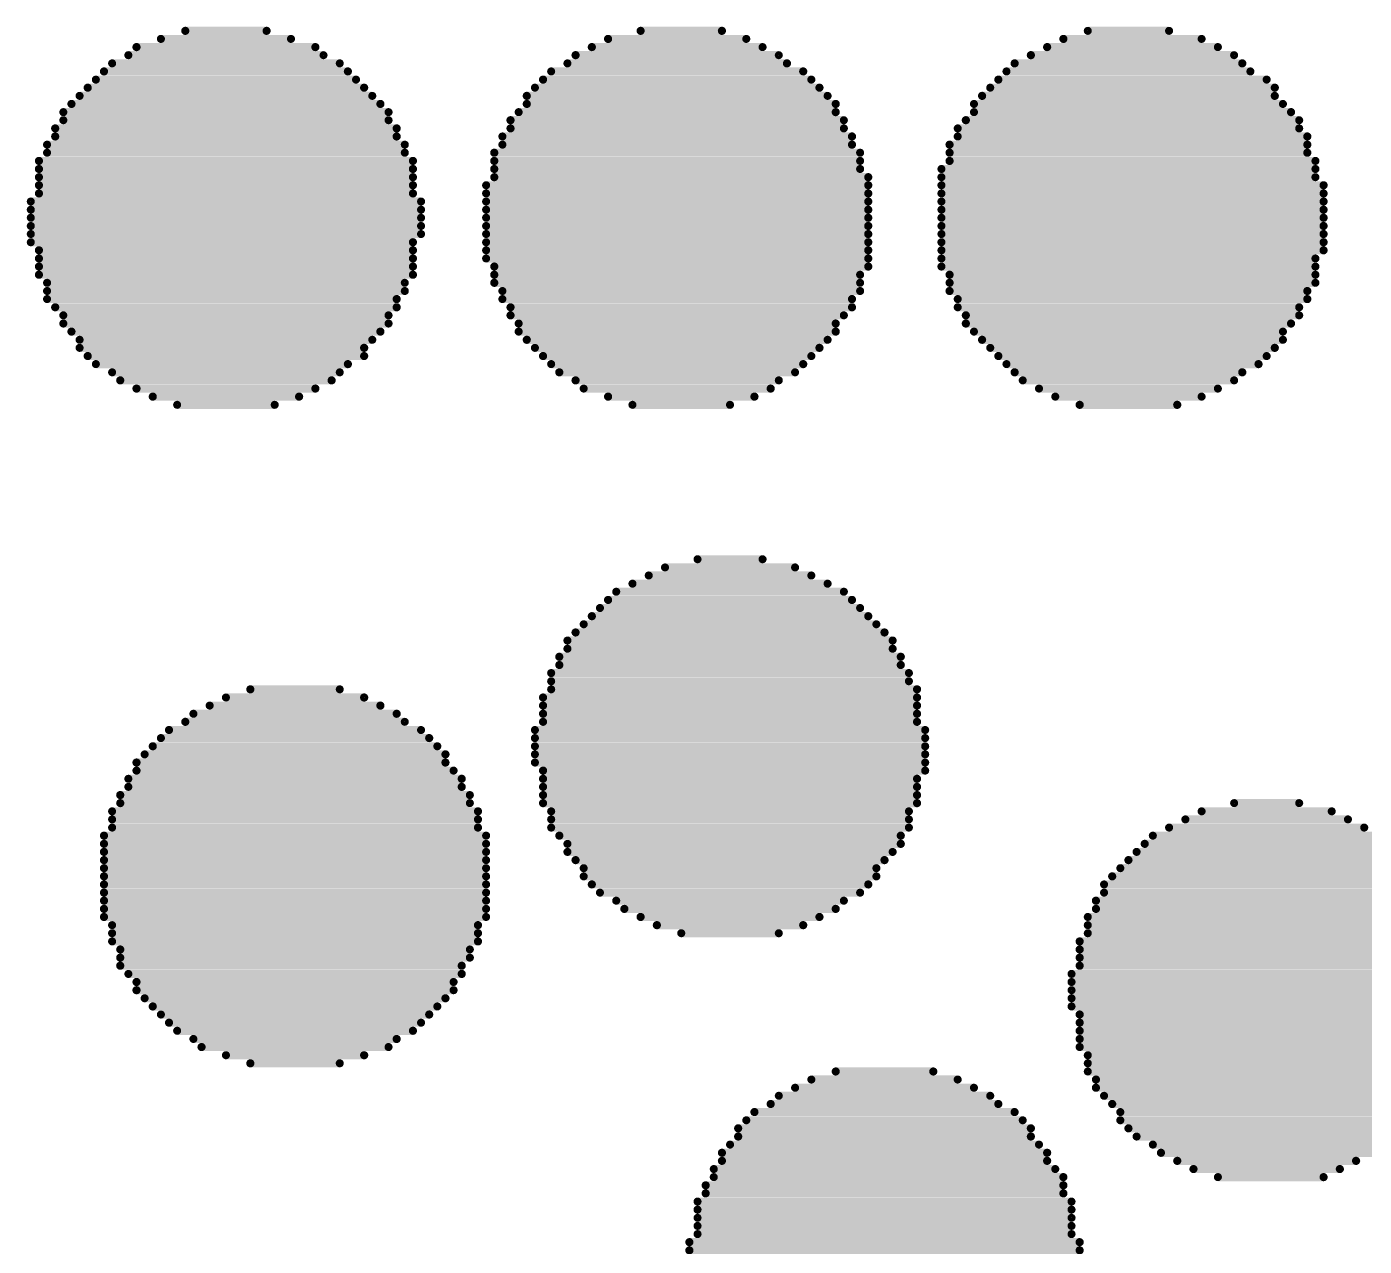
# Model space of a CAD drawing. Header units: millimetres. Extents: x 45 to 209, y 90 to 189.
# Drawn here: x 134.442 to 135.486, y 96.397 to 97.35 of the extents above; entities that cross this region are included whole.
import ezdxf

# ---------------------------------------------------------------- set-up
doc = ezdxf.new("R2010")
doc.units = ezdxf.units.MM
doc.layers.add('TopOverlay', color=2, linetype='Continuous')

# ---------------------------------------------------------------- blocks, each defined once
blk = doc.blocks.new('5394DE47_A0E8_4329_8464_7791B7C19310_63')
at = {"layer": 'TopOverlay', "const_width": 0.00635}
for points in [[(0.827, 3.1848), (0.9286, 3.1848)], [(0.8461, 3.1911), (0.9096, 3.1911)], [(1.1763, 3.1848), (1.2842, 3.1848)], [(1.2017, 3.1911), (1.2652, 3.1911)], [(1.5319, 3.1848), (1.6398, 3.1848)], [(1.5509, 3.1911), (1.6144, 3.1911)], [(0.808, 3.1784), (0.9477, 3.1784)], [(1.1636, 3.1784), (1.2969, 3.1784)], [(1.5192, 3.1784), (1.6525, 3.1784)], [(0.7889, 3.1657), (0.9667, 3.1657)], [(0.8016, 3.1721), (0.954, 3.1721)], [(1.1445, 3.1657), (1.316, 3.1657)], [(1.1509, 3.1721), (1.3096, 3.1721)], [(1.4938, 3.1657), (1.6716, 3.1657)], [(1.5065, 3.1721), (1.6652, 3.1721)], [(0.7762, 3.153), (0.9794, 3.153)], [(0.7826, 3.1594), (0.9731, 3.1594)], [(1.1255, 3.153), (1.335, 3.153)], [(1.1318, 3.1594), (1.3287, 3.1594)], [(1.4811, 3.153), (1.6906, 3.153)], [(1.4874, 3.1594), (1.6779, 3.1594)], [(0.7699, 3.1467), (0.9858, 3.1467)], [(1.1191, 3.1467), (1.3414, 3.1467)], [(1.4747, 3.1467), (1.697, 3.1467)], [(0.7572, 3.134), (0.9985, 3.134)], [(0.7635, 3.1403), (0.9921, 3.1403)], [(1.1128, 3.1403), (1.3477, 3.1403)], [(1.1128, 3.134), (1.3541, 3.134)], [(1.462, 3.134), (1.7033, 3.134)], [(1.4684, 3.1403), (1.697, 3.1403)], [(0.7508, 3.1276), (1.0048, 3.1276)], [(0.7508, 3.1213), (1.0048, 3.1213)], [(1.1001, 3.1213), (1.3604, 3.1213)], [(1.1064, 3.1276), (1.3541, 3.1276)], [(1.4557, 3.1213), (1.716, 3.1213)], [(1.462, 3.1276), (1.7097, 3.1276)], [(0.7445, 3.1149), (1.0112, 3.1149)], [(1.1001, 3.1149), (1.3604, 3.1149)], [(1.4493, 3.1149), (1.716, 3.1149)], [(0.7381, 3.1022), (1.0175, 3.1022)], [(0.7445, 3.1086), (1.0112, 3.1086)], [(1.0937, 3.1086), (1.3668, 3.1086)], [(1.0937, 3.1022), (1.3668, 3.1022)], [(1.443, 3.1022), (1.7224, 3.1022)], [(1.4493, 3.1086), (1.7224, 3.1086)], [(0.7318, 3.0895), (1.0239, 3.0895)], [(0.7381, 3.0959), (1.0175, 3.0959)], [(1.0874, 3.0959), (1.3731, 3.0959)], [(1.0874, 3.0895), (1.3731, 3.0895)], [(1.443, 3.0959), (1.7224, 3.0959)], [(1.443, 3.0895), (1.7287, 3.0895)], [(0.7318, 3.0832), (1.0239, 3.0832)], [(1.0874, 3.0832), (1.3731, 3.0832)], [(1.4366, 3.0832), (1.7287, 3.0832)], [(0.7318, 3.0768), (1.0239, 3.0768)], [(0.7318, 3.0705), (1.0239, 3.0705)], [(1.081, 3.0705), (1.3795, 3.0705)], [(1.0874, 3.0768), (1.3795, 3.0768)], [(1.4366, 3.0768), (1.7287, 3.0768)], [(1.4366, 3.0705), (1.7351, 3.0705)], [(0.7254, 3.0578), (1.0302, 3.0578)], [(0.7318, 3.0641), (1.0239, 3.0641)], [(1.081, 3.0641), (1.3795, 3.0641)], [(1.081, 3.0578), (1.3795, 3.0578)], [(1.4366, 3.0641), (1.7351, 3.0641)], [(1.4366, 3.0578), (1.7351, 3.0578)], [(0.7254, 3.0514), (1.0302, 3.0514)], [(1.081, 3.0514), (1.3795, 3.0514)], [(1.4366, 3.0514), (1.7351, 3.0514)], [(0.7254, 3.0451), (1.0302, 3.0451)], [(0.7254, 3.0387), (1.0302, 3.0387)], [(1.081, 3.0451), (1.3795, 3.0451)], [(1.081, 3.0387), (1.3795, 3.0387)], [(1.4366, 3.0451), (1.7351, 3.0451)], [(1.4366, 3.0387), (1.7351, 3.0387)], [(0.7254, 3.0324), (1.0302, 3.0324)], [(1.081, 3.0324), (1.3795, 3.0324)], [(1.4366, 3.0324), (1.7351, 3.0324)], [(0.7254, 3.026), (1.0239, 3.026)], [(0.7318, 3.0197), (1.0239, 3.0197)], [(1.081, 3.026), (1.3795, 3.026)], [(1.081, 3.0197), (1.3795, 3.0197)], [(1.4366, 3.026), (1.7351, 3.026)], [(1.4366, 3.0197), (1.7351, 3.0197)], [(0.7318, 3.0133), (1.0239, 3.0133)], [(0.7318, 3.007), (1.0239, 3.007)], [(1.081, 3.0133), (1.3795, 3.0133)], [(1.0874, 3.007), (1.3795, 3.007)], [(1.4366, 3.0133), (1.7287, 3.0133)], [(1.4366, 3.007), (1.7287, 3.007)], [(0.7318, 3.0006), (1.0239, 3.0006)], [(1.0874, 3.0006), (1.3731, 3.0006)], [(1.443, 3.0006), (1.7287, 3.0006)], [(0.7381, 2.9943), (1.0175, 2.9943)], [(0.7381, 2.9879), (1.0175, 2.9879)], [(1.0874, 2.9943), (1.3731, 2.9943)], [(1.0937, 2.9879), (1.3731, 2.9879)], [(1.443, 2.9943), (1.7287, 2.9943)], [(1.443, 2.9879), (1.7224, 2.9879)], [(0.7381, 2.9816), (1.0112, 2.9816)], [(0.7445, 2.9752), (1.0112, 2.9752)], [(1.0937, 2.9816), (1.3668, 2.9816)], [(1.1001, 2.9752), (1.3668, 2.9752)], [(1.4493, 2.9816), (1.7224, 2.9816)], [(1.4493, 2.9752), (1.716, 2.9752)], [(0.7508, 2.9689), (1.0048, 2.9689)], [(1.1001, 2.9689), (1.3604, 2.9689)], [(1.4557, 2.9689), (1.716, 2.9689)], [(0.7508, 2.9625), (1.0048, 2.9625)], [(0.7572, 2.9562), (0.9985, 2.9562)], [(1.1064, 2.9625), (1.3541, 2.9625)], [(1.1064, 2.9562), (1.3541, 2.9562)], [(1.4557, 2.9625), (1.7097, 2.9625)], [(1.462, 2.9562), (1.7033, 2.9562)], [(0.7635, 2.9498), (0.9921, 2.9498)], [(0.7635, 2.9435), (0.9858, 2.9435)], [(1.1128, 2.9498), (1.3477, 2.9498)], [(1.1191, 2.9435), (1.3414, 2.9435)], [(1.4684, 2.9498), (1.7033, 2.9498)], [(1.4747, 2.9435), (1.697, 2.9435)], [(0.7699, 2.9371), (0.9858, 2.9371)], [(1.1255, 2.9371), (1.335, 2.9371)], [(1.4811, 2.9371), (1.6906, 2.9371)], [(0.7762, 2.9308), (0.9731, 2.9308)], [(0.7889, 2.9244), (0.9667, 2.9244)], [(1.1318, 2.9308), (1.3287, 2.9308)], [(1.1382, 2.9244), (1.3223, 2.9244)], [(1.4874, 2.9308), (1.6843, 2.9308)], [(1.4938, 2.9244), (1.6716, 2.9244)], [(0.7953, 2.9181), (0.9604, 2.9181)], [(0.808, 2.9117), (0.9477, 2.9117)], [(1.1509, 2.9181), (1.3096, 2.9181)], [(1.1572, 2.9117), (1.3033, 2.9117)], [(1.5001, 2.9181), (1.6652, 2.9181)], [(1.5128, 2.9117), (1.6525, 2.9117)], [(0.8207, 2.9054), (0.935, 2.9054)], [(1.1763, 2.9054), (1.2906, 2.9054)], [(1.5255, 2.9054), (1.6398, 2.9054)], [(0.8397, 2.899), (0.9159, 2.899)], [(1.1953, 2.899), (1.2715, 2.899)], [(1.5446, 2.899), (1.6208, 2.899)], [(1.2461, 2.7784), (1.2969, 2.7784)], [(1.208, 2.7657), (1.335, 2.7657)], [(1.2207, 2.772), (1.3223, 2.772)], [(1.1953, 2.7593), (1.3477, 2.7593)], [(1.1763, 2.7466), (1.3668, 2.7466)], [(1.1826, 2.753), (1.3604, 2.753)], [(1.1636, 2.7339), (1.3795, 2.7339)], [(1.1699, 2.7403), (1.3731, 2.7403)], [(1.1572, 2.7276), (1.3858, 2.7276)], [(1.1445, 2.7149), (1.3985, 2.7149)], [(1.1509, 2.7212), (1.3922, 2.7212)], [(1.1445, 2.7085), (1.3985, 2.7085)], [(1.1382, 2.7022), (1.4049, 2.7022)], [(1.1382, 2.6958), (1.4049, 2.6958)], [(1.1318, 2.6895), (1.4112, 2.6895)], [(1.1318, 2.6831), (1.4112, 2.6831)], [(0.8969, 2.6768), (0.9667, 2.6768)], [(1.1318, 2.6768), (1.4176, 2.6768)], [(0.8651, 2.6641), (0.9985, 2.6641)], [(0.8778, 2.6704), (0.9858, 2.6704)], [(1.1255, 2.6704), (1.4176, 2.6704)], [(1.1255, 2.6641), (1.4176, 2.6641)], [(0.8461, 2.6514), (1.0175, 2.6514)], [(0.8524, 2.6577), (1.0112, 2.6577)], [(1.1255, 2.6577), (1.4176, 2.6577)], [(1.1255, 2.6514), (1.4176, 2.6514)], [(0.8334, 2.645), (1.0302, 2.645)], [(1.1191, 2.645), (1.4239, 2.645)], [(0.8207, 2.6323), (1.0429, 2.6323)], [(0.827, 2.6387), (1.0366, 2.6387)], [(1.1191, 2.6387), (1.4239, 2.6387)], [(1.1191, 2.6323), (1.4239, 2.6323)], [(0.808, 2.6196), (1.0493, 2.6196)], [(0.8143, 2.626), (1.0493, 2.626)], [(1.1191, 2.626), (1.4239, 2.626)], [(1.1191, 2.6196), (1.4239, 2.6196)], [(0.808, 2.6133), (1.0556, 2.6133)], [(1.1255, 2.6133), (1.4239, 2.6133)], [(0.8016, 2.6069), (1.062, 2.6069)], [(0.8016, 2.6006), (1.062, 2.6006)], [(1.1255, 2.6069), (1.4176, 2.6069)], [(1.1255, 2.6006), (1.4176, 2.6006)], [(0.7953, 2.5942), (1.0683, 2.5942)], [(0.7953, 2.5879), (1.0683, 2.5879)], [(1.1255, 2.5942), (1.4176, 2.5942)], [(1.1255, 2.5879), (1.4176, 2.5879)], [(1.6652, 2.5879), (1.716, 2.5879)], [(0.7889, 2.5815), (1.0747, 2.5815)], [(1.1318, 2.5815), (1.4112, 2.5815)], [(1.6398, 2.5815), (1.7414, 2.5815)], [(0.7889, 2.5752), (1.0747, 2.5752)], [(0.7889, 2.5688), (1.0747, 2.5688)], [(1.1318, 2.5752), (1.4112, 2.5752)], [(1.1318, 2.5688), (1.4112, 2.5688)], [(1.6144, 2.5688), (1.7668, 2.5688)], [(1.6271, 2.5752), (1.7541, 2.5752)], [(0.7826, 2.5625), (1.081, 2.5625)], [(0.7826, 2.5561), (1.081, 2.5561)], [(1.1382, 2.5625), (1.4049, 2.5625)], [(1.1445, 2.5561), (1.4049, 2.5561)], [(1.5954, 2.5561), (1.7859, 2.5561)], [(1.6017, 2.5625), (1.7795, 2.5625)], [(0.7826, 2.5498), (1.081, 2.5498)], [(1.1445, 2.5498), (1.3985, 2.5498)], [(1.589, 2.5498), (1.7922, 2.5498)], [(0.7826, 2.5434), (1.081, 2.5434)], [(0.7826, 2.5371), (1.081, 2.5371)], [(1.1509, 2.5434), (1.3922, 2.5434)], [(1.1572, 2.5371), (1.3858, 2.5371)], [(1.5763, 2.5371), (1.8049, 2.5371)], [(1.5827, 2.5434), (1.7986, 2.5434)], [(0.7826, 2.5307), (1.081, 2.5307)], [(1.1572, 2.5307), (1.3858, 2.5307)], [(1.57, 2.5307), (1.8113, 2.5307)], [(0.7826, 2.5244), (1.081, 2.5244)], [(0.7826, 2.518), (1.081, 2.518)], [(1.1636, 2.5244), (1.3795, 2.5244)], [(1.1699, 2.518), (1.3731, 2.518)], [(1.5636, 2.5244), (1.8176, 2.5244)], [(1.5636, 2.518), (1.8176, 2.518)], [(0.7826, 2.5117), (1.081, 2.5117)], [(0.7826, 2.5053), (1.081, 2.5053)], [(1.1826, 2.5117), (1.3604, 2.5117)], [(1.189, 2.5053), (1.3541, 2.5053)], [(1.5573, 2.5117), (1.824, 2.5117)], [(1.5573, 2.5053), (1.824, 2.5053)], [(0.7826, 2.499), (1.081, 2.499)], [(1.2017, 2.499), (1.3414, 2.499)], [(1.5509, 2.499), (1.8303, 2.499)], [(0.7889, 2.4926), (1.0747, 2.4926)], [(0.7889, 2.4863), (1.0747, 2.4863)], [(1.2144, 2.4926), (1.3287, 2.4926)], [(1.2334, 2.4863), (1.3096, 2.4863)], [(1.5509, 2.4926), (1.8303, 2.4926)], [(1.5509, 2.4863), (1.8367, 2.4863)], [(0.7889, 2.4799), (1.0747, 2.4799)], [(0.7953, 2.4736), (1.0683, 2.4736)], [(1.5446, 2.4799), (1.8367, 2.4799)], [(1.5446, 2.4736), (1.8367, 2.4736)], [(0.7953, 2.4672), (1.0683, 2.4672)], [(1.5446, 2.4672), (1.8367, 2.4672)], [(0.7953, 2.4609), (1.062, 2.4609)], [(0.8016, 2.4545), (1.062, 2.4545)], [(1.5382, 2.4545), (1.843, 2.4545)], [(1.5446, 2.4609), (1.8367, 2.4609)], [(0.808, 2.4482), (1.0556, 2.4482)], [(0.808, 2.4418), (1.0556, 2.4418)], [(1.5382, 2.4482), (1.843, 2.4482)], [(1.5382, 2.4418), (1.843, 2.4418)], [(0.8143, 2.4355), (1.0493, 2.4355)], [(1.5382, 2.4355), (1.843, 2.4355)], [(0.8207, 2.4291), (1.0429, 2.4291)], [(0.827, 2.4228), (1.0366, 2.4228)], [(1.5382, 2.4291), (1.843, 2.4291)], [(1.5446, 2.4228), (1.843, 2.4228)], [(0.8334, 2.4164), (1.0302, 2.4164)], [(0.8397, 2.4101), (1.0239, 2.4101)], [(1.5446, 2.4164), (1.8367, 2.4164)], [(1.5446, 2.4101), (1.8367, 2.4101)], [(0.8524, 2.4037), (1.0112, 2.4037)], [(1.5446, 2.4037), (1.8367, 2.4037)], [(0.8588, 2.3974), (1.0048, 2.3974)], [(0.8778, 2.391), (0.9858, 2.391)], [(1.5446, 2.3974), (1.8367, 2.3974)], [(1.5509, 2.391), (1.8303, 2.391)], [(0.8969, 2.3847), (0.9667, 2.3847)], [(1.5509, 2.3847), (1.8303, 2.3847)], [(1.335, 2.372), (1.4493, 2.372)], [(1.3541, 2.3783), (1.4303, 2.3783)], [(1.5509, 2.3783), (1.8303, 2.3783)], [(1.5573, 2.372), (1.824, 2.372)], [(1.3096, 2.3593), (1.4747, 2.3593)], [(1.3223, 2.3656), (1.462, 2.3656)], [(1.5573, 2.3656), (1.824, 2.3656)], [(1.5636, 2.3593), (1.8176, 2.3593)], [(1.3033, 2.3529), (1.4811, 2.3529)], [(1.57, 2.3529), (1.8113, 2.3529)], [(1.2842, 2.3402), (1.5001, 2.3402)], [(1.2906, 2.3466), (1.4938, 2.3466)], [(1.5763, 2.3466), (1.8113, 2.3466)], [(1.5763, 2.3402), (1.8049, 2.3402)], [(1.2779, 2.3339), (1.5065, 2.3339)], [(1.2779, 2.3275), (1.5065, 2.3275)], [(1.5827, 2.3339), (1.7986, 2.3339)], [(1.589, 2.3275), (1.7922, 2.3275)], [(1.2715, 2.3212), (1.5128, 2.3212)], [(1.6017, 2.3212), (1.7795, 2.3212)], [(1.2652, 2.3148), (1.5192, 2.3148)], [(1.2652, 2.3085), (1.5192, 2.3085)], [(1.6081, 2.3148), (1.7732, 2.3148)], [(1.6208, 2.3085), (1.7605, 2.3085)], [(1.2588, 2.3021), (1.5255, 2.3021)], [(1.2588, 2.2958), (1.5319, 2.2958)], [(1.6335, 2.3021), (1.7478, 2.3021)], [(1.6525, 2.2958), (1.7351, 2.2958)], [(1.2525, 2.2894), (1.5319, 2.2894)], [(1.2461, 2.2767), (1.5382, 2.2767)], [(1.2525, 2.2831), (1.5319, 2.2831)], [(1.2461, 2.2704), (1.5382, 2.2704)], [(1.2461, 2.264), (1.5382, 2.264)], [(1.2461, 2.2577), (1.5382, 2.2577)], [(1.2398, 2.245), (1.5446, 2.245)], [(1.2461, 2.2513), (1.5382, 2.2513)], [(1.2398, 2.2386), (1.5446, 2.2386)]]:
    blk.add_lwpolyline(points, dxfattribs=at)
at = {"layer": 'TopOverlay', "const_width": 0.00317}
for points in [[(0.8255, 3.1848, 1), (0.8286, 3.1848, 1)], [(0.8445, 3.1911, 1), (0.8477, 3.1911, 1)], [(0.908, 3.1911, 1), (0.9112, 3.1911, 1)], [(0.9271, 3.1848, 1), (0.9302, 3.1848, 1)], [(1.1747, 3.1848, 1), (1.1779, 3.1848, 1)], [(1.2001, 3.1911, 1), (1.2033, 3.1911, 1)], [(1.2636, 3.1911, 1), (1.2668, 3.1911, 1)], [(1.2827, 3.1848, 1), (1.2858, 3.1848, 1)], [(1.5303, 3.1848, 1), (1.5335, 3.1848, 1)], [(1.5494, 3.1911, 1), (1.5525, 3.1911, 1)], [(1.6129, 3.1911, 1), (1.616, 3.1911, 1)], [(1.6383, 3.1848, 1), (1.6414, 3.1848, 1)], [(0.8064, 3.1784, 1), (0.8096, 3.1784, 1)], [(0.9461, 3.1784, 1), (0.9493, 3.1784, 1)], [(1.162, 3.1784, 1), (1.1652, 3.1784, 1)], [(1.2954, 3.1784, 1), (1.2985, 3.1784, 1)], [(1.5176, 3.1784, 1), (1.5208, 3.1784, 1)], [(1.651, 3.1784, 1), (1.6541, 3.1784, 1)], [(0.7874, 3.1657, 1), (0.7905, 3.1657, 1)], [(0.8001, 3.1721, 1), (0.8032, 3.1721, 1)], [(0.9525, 3.1721, 1), (0.9556, 3.1721, 1)], [(0.9652, 3.1657, 1), (0.9683, 3.1657, 1)], [(1.143, 3.1657, 1), (1.1461, 3.1657, 1)], [(1.1493, 3.1721, 1), (1.1525, 3.1721, 1)], [(1.3081, 3.1721, 1), (1.3112, 3.1721, 1)], [(1.3144, 3.1657, 1), (1.3176, 3.1657, 1)], [(1.4922, 3.1657, 1), (1.4954, 3.1657, 1)], [(1.5049, 3.1721, 1), (1.5081, 3.1721, 1)], [(1.6637, 3.1721, 1), (1.6668, 3.1721, 1)], [(1.67, 3.1657, 1), (1.6732, 3.1657, 1)], [(0.7747, 3.153, 1), (0.7778, 3.153, 1)], [(0.781, 3.1594, 1), (0.7842, 3.1594, 1)], [(0.9715, 3.1594, 1), (0.9747, 3.1594, 1)], [(0.9779, 3.153, 1), (0.981, 3.153, 1)], [(1.1239, 3.153, 1), (1.1271, 3.153, 1)], [(1.1303, 3.1594, 1), (1.1334, 3.1594, 1)], [(1.3271, 3.1594, 1), (1.3303, 3.1594, 1)], [(1.3335, 3.153, 1), (1.3366, 3.153, 1)], [(1.4795, 3.153, 1), (1.4827, 3.153, 1)], [(1.4859, 3.1594, 1), (1.489, 3.1594, 1)], [(1.6764, 3.1594, 1), (1.6795, 3.1594, 1)], [(1.6891, 3.153, 1), (1.6922, 3.153, 1)], [(0.7683, 3.1467, 1), (0.7715, 3.1467, 1)], [(0.9842, 3.1467, 1), (0.9874, 3.1467, 1)], [(1.1176, 3.1467, 1), (1.1207, 3.1467, 1)], [(1.3398, 3.1467, 1), (1.343, 3.1467, 1)], [(1.4732, 3.1467, 1), (1.4763, 3.1467, 1)], [(1.6954, 3.1467, 1), (1.6986, 3.1467, 1)], [(0.7556, 3.134, 1), (0.7588, 3.134, 1)], [(0.762, 3.1403, 1), (0.7651, 3.1403, 1)], [(0.9906, 3.1403, 1), (0.9937, 3.1403, 1)], [(0.9969, 3.134, 1), (1.0001, 3.134, 1)], [(1.1112, 3.1403, 1), (1.1144, 3.1403, 1)], [(1.1112, 3.134, 1), (1.1144, 3.134, 1)], [(1.3462, 3.1403, 1), (1.3493, 3.1403, 1)], [(1.3525, 3.134, 1), (1.3557, 3.134, 1)], [(1.4605, 3.134, 1), (1.4636, 3.134, 1)], [(1.4668, 3.1403, 1), (1.47, 3.1403, 1)], [(1.6954, 3.1403, 1), (1.6986, 3.1403, 1)], [(1.7018, 3.134, 1), (1.7049, 3.134, 1)], [(0.7493, 3.1276, 1), (0.7524, 3.1276, 1)], [(0.7493, 3.1213, 1), (0.7524, 3.1213, 1)], [(1.0033, 3.1276, 1), (1.0064, 3.1276, 1)], [(1.0033, 3.1213, 1), (1.0064, 3.1213, 1)], [(1.0985, 3.1213, 1), (1.1017, 3.1213, 1)], [(1.1049, 3.1276, 1), (1.108, 3.1276, 1)], [(1.3525, 3.1276, 1), (1.3557, 3.1276, 1)], [(1.3589, 3.1213, 1), (1.362, 3.1213, 1)], [(1.4541, 3.1213, 1), (1.4573, 3.1213, 1)], [(1.4605, 3.1276, 1), (1.4636, 3.1276, 1)], [(1.7081, 3.1276, 1), (1.7113, 3.1276, 1)], [(1.7145, 3.1213, 1), (1.7176, 3.1213, 1)], [(0.7429, 3.1149, 1), (0.7461, 3.1149, 1)], [(1.0096, 3.1149, 1), (1.0128, 3.1149, 1)], [(1.0985, 3.1149, 1), (1.1017, 3.1149, 1)], [(1.3589, 3.1149, 1), (1.362, 3.1149, 1)], [(1.4478, 3.1149, 1), (1.4509, 3.1149, 1)], [(1.7145, 3.1149, 1), (1.7176, 3.1149, 1)], [(0.7366, 3.1022, 1), (0.7397, 3.1022, 1)], [(0.7429, 3.1086, 1), (0.7461, 3.1086, 1)], [(1.0096, 3.1086, 1), (1.0128, 3.1086, 1)], [(1.016, 3.1022, 1), (1.0191, 3.1022, 1)], [(1.0922, 3.1086, 1), (1.0953, 3.1086, 1)], [(1.0922, 3.1022, 1), (1.0953, 3.1022, 1)], [(1.3652, 3.1086, 1), (1.3684, 3.1086, 1)], [(1.3652, 3.1022, 1), (1.3684, 3.1022, 1)], [(1.4414, 3.1022, 1), (1.4446, 3.1022, 1)], [(1.4478, 3.1086, 1), (1.4509, 3.1086, 1)], [(1.7208, 3.1086, 1), (1.724, 3.1086, 1)], [(1.7208, 3.1022, 1), (1.724, 3.1022, 1)], [(0.7302, 3.0895, 1), (0.7334, 3.0895, 1)], [(0.7366, 3.0959, 1), (0.7397, 3.0959, 1)], [(1.016, 3.0959, 1), (1.0191, 3.0959, 1)], [(1.0223, 3.0895, 1), (1.0255, 3.0895, 1)], [(1.0858, 3.0959, 1), (1.089, 3.0959, 1)], [(1.0858, 3.0895, 1), (1.089, 3.0895, 1)], [(1.3716, 3.0959, 1), (1.3747, 3.0959, 1)], [(1.3716, 3.0895, 1), (1.3747, 3.0895, 1)], [(1.4414, 3.0959, 1), (1.4446, 3.0959, 1)], [(1.4414, 3.0895, 1), (1.4446, 3.0895, 1)], [(1.7208, 3.0959, 1), (1.724, 3.0959, 1)], [(1.7272, 3.0895, 1), (1.7303, 3.0895, 1)], [(0.7302, 3.0832, 1), (0.7334, 3.0832, 1)], [(1.0223, 3.0832, 1), (1.0255, 3.0832, 1)], [(1.0858, 3.0832, 1), (1.089, 3.0832, 1)], [(1.3716, 3.0832, 1), (1.3747, 3.0832, 1)], [(1.4351, 3.0832, 1), (1.4382, 3.0832, 1)], [(1.7272, 3.0832, 1), (1.7303, 3.0832, 1)], [(0.7302, 3.0768, 1), (0.7334, 3.0768, 1)], [(0.7302, 3.0705, 1), (0.7334, 3.0705, 1)], [(1.0223, 3.0768, 1), (1.0255, 3.0768, 1)], [(1.0223, 3.0705, 1), (1.0255, 3.0705, 1)], [(1.0795, 3.0705, 1), (1.0826, 3.0705, 1)], [(1.0858, 3.0768, 1), (1.089, 3.0768, 1)], [(1.3779, 3.0768, 1), (1.3811, 3.0768, 1)], [(1.3779, 3.0705, 1), (1.3811, 3.0705, 1)], [(1.4351, 3.0768, 1), (1.4382, 3.0768, 1)], [(1.4351, 3.0705, 1), (1.4382, 3.0705, 1)], [(1.7272, 3.0768, 1), (1.7303, 3.0768, 1)], [(1.7335, 3.0705, 1), (1.7367, 3.0705, 1)], [(0.7239, 3.0578, 1), (0.727, 3.0578, 1)], [(0.7302, 3.0641, 1), (0.7334, 3.0641, 1)], [(1.0223, 3.0641, 1), (1.0255, 3.0641, 1)], [(1.0287, 3.0578, 1), (1.0318, 3.0578, 1)], [(1.0795, 3.0641, 1), (1.0826, 3.0641, 1)], [(1.0795, 3.0578, 1), (1.0826, 3.0578, 1)], [(1.3779, 3.0641, 1), (1.3811, 3.0641, 1)], [(1.3779, 3.0578, 1), (1.3811, 3.0578, 1)], [(1.4351, 3.0641, 1), (1.4382, 3.0641, 1)], [(1.4351, 3.0578, 1), (1.4382, 3.0578, 1)], [(1.7335, 3.0641, 1), (1.7367, 3.0641, 1)], [(1.7335, 3.0578, 1), (1.7367, 3.0578, 1)], [(0.7239, 3.0514, 1), (0.727, 3.0514, 1)], [(1.0287, 3.0514, 1), (1.0318, 3.0514, 1)], [(1.0795, 3.0514, 1), (1.0826, 3.0514, 1)], [(1.3779, 3.0514, 1), (1.3811, 3.0514, 1)], [(1.4351, 3.0514, 1), (1.4382, 3.0514, 1)], [(1.7335, 3.0514, 1), (1.7367, 3.0514, 1)], [(0.7239, 3.0451, 1), (0.727, 3.0451, 1)], [(0.7239, 3.0387, 1), (0.727, 3.0387, 1)], [(1.0287, 3.0451, 1), (1.0318, 3.0451, 1)], [(1.0287, 3.0387, 1), (1.0318, 3.0387, 1)], [(1.0795, 3.0451, 1), (1.0826, 3.0451, 1)], [(1.0795, 3.0387, 1), (1.0826, 3.0387, 1)], [(1.3779, 3.0451, 1), (1.3811, 3.0451, 1)], [(1.3779, 3.0387, 1), (1.3811, 3.0387, 1)], [(1.4351, 3.0451, 1), (1.4382, 3.0451, 1)], [(1.4351, 3.0387, 1), (1.4382, 3.0387, 1)], [(1.7335, 3.0451, 1), (1.7367, 3.0451, 1)], [(1.7335, 3.0387, 1), (1.7367, 3.0387, 1)], [(0.7239, 3.0324, 1), (0.727, 3.0324, 1)], [(1.0287, 3.0324, 1), (1.0318, 3.0324, 1)], [(1.0795, 3.0324, 1), (1.0826, 3.0324, 1)], [(1.3779, 3.0324, 1), (1.3811, 3.0324, 1)], [(1.4351, 3.0324, 1), (1.4382, 3.0324, 1)], [(1.7335, 3.0324, 1), (1.7367, 3.0324, 1)], [(0.7239, 3.026, 1), (0.727, 3.026, 1)], [(0.7302, 3.0197, 1), (0.7334, 3.0197, 1)], [(1.0223, 3.026, 1), (1.0255, 3.026, 1)], [(1.0223, 3.0197, 1), (1.0255, 3.0197, 1)], [(1.0795, 3.026, 1), (1.0826, 3.026, 1)], [(1.0795, 3.0197, 1), (1.0826, 3.0197, 1)], [(1.3779, 3.026, 1), (1.3811, 3.026, 1)], [(1.3779, 3.0197, 1), (1.3811, 3.0197, 1)], [(1.4351, 3.026, 1), (1.4382, 3.026, 1)], [(1.4351, 3.0197, 1), (1.4382, 3.0197, 1)], [(1.7335, 3.026, 1), (1.7367, 3.026, 1)], [(1.7335, 3.0197, 1), (1.7367, 3.0197, 1)], [(0.7302, 3.0133, 1), (0.7334, 3.0133, 1)], [(0.7302, 3.007, 1), (0.7334, 3.007, 1)], [(1.0223, 3.0133, 1), (1.0255, 3.0133, 1)], [(1.0223, 3.007, 1), (1.0255, 3.007, 1)], [(1.0795, 3.0133, 1), (1.0826, 3.0133, 1)], [(1.0858, 3.007, 1), (1.089, 3.007, 1)], [(1.3779, 3.0133, 1), (1.3811, 3.0133, 1)], [(1.3779, 3.007, 1), (1.3811, 3.007, 1)], [(1.4351, 3.0133, 1), (1.4382, 3.0133, 1)], [(1.4351, 3.007, 1), (1.4382, 3.007, 1)], [(1.7272, 3.0133, 1), (1.7303, 3.0133, 1)], [(1.7272, 3.007, 1), (1.7303, 3.007, 1)], [(0.7302, 3.0006, 1), (0.7334, 3.0006, 1)], [(1.0223, 3.0006, 1), (1.0255, 3.0006, 1)], [(1.0858, 3.0006, 1), (1.089, 3.0006, 1)], [(1.3716, 3.0006, 1), (1.3747, 3.0006, 1)], [(1.4414, 3.0006, 1), (1.4446, 3.0006, 1)], [(1.7272, 3.0006, 1), (1.7303, 3.0006, 1)], [(0.7366, 2.9943, 1), (0.7397, 2.9943, 1)], [(0.7366, 2.9879, 1), (0.7397, 2.9879, 1)], [(1.016, 2.9943, 1), (1.0191, 2.9943, 1)], [(1.016, 2.9879, 1), (1.0191, 2.9879, 1)], [(1.0858, 2.9943, 1), (1.089, 2.9943, 1)], [(1.0922, 2.9879, 1), (1.0953, 2.9879, 1)], [(1.3716, 2.9943, 1), (1.3747, 2.9943, 1)], [(1.3716, 2.9879, 1), (1.3747, 2.9879, 1)], [(1.4414, 2.9943, 1), (1.4446, 2.9943, 1)], [(1.4414, 2.9879, 1), (1.4446, 2.9879, 1)], [(1.7208, 2.9879, 1), (1.724, 2.9879, 1)], [(1.7272, 2.9943, 1), (1.7303, 2.9943, 1)], [(0.7366, 2.9816, 1), (0.7397, 2.9816, 1)], [(0.7429, 2.9752, 1), (0.7461, 2.9752, 1)], [(1.0096, 2.9816, 1), (1.0128, 2.9816, 1)], [(1.0096, 2.9752, 1), (1.0128, 2.9752, 1)], [(1.0922, 2.9816, 1), (1.0953, 2.9816, 1)], [(1.0985, 2.9752, 1), (1.1017, 2.9752, 1)], [(1.3652, 2.9816, 1), (1.3684, 2.9816, 1)], [(1.3652, 2.9752, 1), (1.3684, 2.9752, 1)], [(1.4478, 2.9816, 1), (1.4509, 2.9816, 1)], [(1.4478, 2.9752, 1), (1.4509, 2.9752, 1)], [(1.7145, 2.9752, 1), (1.7176, 2.9752, 1)], [(1.7208, 2.9816, 1), (1.724, 2.9816, 1)], [(0.7493, 2.9689, 1), (0.7524, 2.9689, 1)], [(1.0033, 2.9689, 1), (1.0064, 2.9689, 1)], [(1.0985, 2.9689, 1), (1.1017, 2.9689, 1)], [(1.3589, 2.9689, 1), (1.362, 2.9689, 1)], [(1.4541, 2.9689, 1), (1.4573, 2.9689, 1)], [(1.7145, 2.9689, 1), (1.7176, 2.9689, 1)], [(0.7493, 2.9625, 1), (0.7524, 2.9625, 1)], [(0.7556, 2.9562, 1), (0.7588, 2.9562, 1)], [(0.9969, 2.9562, 1), (1.0001, 2.9562, 1)], [(1.0033, 2.9625, 1), (1.0064, 2.9625, 1)], [(1.1049, 2.9625, 1), (1.108, 2.9625, 1)], [(1.1049, 2.9562, 1), (1.108, 2.9562, 1)], [(1.3525, 2.9625, 1), (1.3557, 2.9625, 1)], [(1.3525, 2.9562, 1), (1.3557, 2.9562, 1)], [(1.4541, 2.9625, 1), (1.4573, 2.9625, 1)], [(1.4605, 2.9562, 1), (1.4636, 2.9562, 1)], [(1.7018, 2.9562, 1), (1.7049, 2.9562, 1)], [(1.7081, 2.9625, 1), (1.7113, 2.9625, 1)], [(0.762, 2.9498, 1), (0.7651, 2.9498, 1)], [(0.762, 2.9435, 1), (0.7651, 2.9435, 1)], [(0.9842, 2.9435, 1), (0.9874, 2.9435, 1)], [(0.9906, 2.9498, 1), (0.9937, 2.9498, 1)], [(1.1112, 2.9498, 1), (1.1144, 2.9498, 1)], [(1.1176, 2.9435, 1), (1.1207, 2.9435, 1)], [(1.3398, 2.9435, 1), (1.343, 2.9435, 1)], [(1.3462, 2.9498, 1), (1.3493, 2.9498, 1)], [(1.4668, 2.9498, 1), (1.47, 2.9498, 1)], [(1.4732, 2.9435, 1), (1.4763, 2.9435, 1)], [(1.6954, 2.9435, 1), (1.6986, 2.9435, 1)], [(1.7018, 2.9498, 1), (1.7049, 2.9498, 1)], [(0.7683, 2.9371, 1), (0.7715, 2.9371, 1)], [(0.9842, 2.9371, 1), (0.9874, 2.9371, 1)], [(1.1239, 2.9371, 1), (1.1271, 2.9371, 1)], [(1.3335, 2.9371, 1), (1.3366, 2.9371, 1)], [(1.4795, 2.9371, 1), (1.4827, 2.9371, 1)], [(1.6891, 2.9371, 1), (1.6922, 2.9371, 1)], [(0.7747, 2.9308, 1), (0.7778, 2.9308, 1)], [(0.7874, 2.9244, 1), (0.7905, 2.9244, 1)], [(0.9652, 2.9244, 1), (0.9683, 2.9244, 1)], [(0.9715, 2.9308, 1), (0.9747, 2.9308, 1)], [(1.1303, 2.9308, 1), (1.1334, 2.9308, 1)], [(1.1366, 2.9244, 1), (1.1398, 2.9244, 1)], [(1.3208, 2.9244, 1), (1.3239, 2.9244, 1)], [(1.3271, 2.9308, 1), (1.3303, 2.9308, 1)], [(1.4859, 2.9308, 1), (1.489, 2.9308, 1)], [(1.4922, 2.9244, 1), (1.4954, 2.9244, 1)], [(1.67, 2.9244, 1), (1.6732, 2.9244, 1)], [(1.6827, 2.9308, 1), (1.6859, 2.9308, 1)], [(0.7937, 2.9181, 1), (0.7969, 2.9181, 1)], [(0.8064, 2.9117, 1), (0.8096, 2.9117, 1)], [(0.9461, 2.9117, 1), (0.9493, 2.9117, 1)], [(0.9588, 2.9181, 1), (0.962, 2.9181, 1)], [(1.1493, 2.9181, 1), (1.1525, 2.9181, 1)], [(1.1557, 2.9117, 1), (1.1588, 2.9117, 1)], [(1.3017, 2.9117, 1), (1.3049, 2.9117, 1)], [(1.3081, 2.9181, 1), (1.3112, 2.9181, 1)], [(1.4986, 2.9181, 1), (1.5017, 2.9181, 1)], [(1.5113, 2.9117, 1), (1.5144, 2.9117, 1)], [(1.651, 2.9117, 1), (1.6541, 2.9117, 1)], [(1.6637, 2.9181, 1), (1.6668, 2.9181, 1)], [(0.8191, 2.9054, 1), (0.8223, 2.9054, 1)], [(0.9334, 2.9054, 1), (0.9366, 2.9054, 1)], [(1.1747, 2.9054, 1), (1.1779, 2.9054, 1)], [(1.289, 2.9054, 1), (1.2922, 2.9054, 1)], [(1.524, 2.9054, 1), (1.5271, 2.9054, 1)], [(1.6383, 2.9054, 1), (1.6414, 2.9054, 1)], [(0.8382, 2.899, 1), (0.8413, 2.899, 1)], [(0.9144, 2.899, 1), (0.9175, 2.899, 1)], [(1.1938, 2.899, 1), (1.1969, 2.899, 1)], [(1.27, 2.899, 1), (1.2731, 2.899, 1)], [(1.543, 2.899, 1), (1.5462, 2.899, 1)], [(1.6192, 2.899, 1), (1.6224, 2.899, 1)], [(1.2446, 2.7784, 1), (1.2477, 2.7784, 1)], [(1.2954, 2.7784, 1), (1.2985, 2.7784, 1)], [(1.2065, 2.7657, 1), (1.2096, 2.7657, 1)], [(1.2192, 2.772, 1), (1.2223, 2.772, 1)], [(1.3208, 2.772, 1), (1.3239, 2.772, 1)], [(1.3335, 2.7657, 1), (1.3366, 2.7657, 1)], [(1.1938, 2.7593, 1), (1.1969, 2.7593, 1)], [(1.3462, 2.7593, 1), (1.3493, 2.7593, 1)], [(1.1747, 2.7466, 1), (1.1779, 2.7466, 1)], [(1.1811, 2.753, 1), (1.1842, 2.753, 1)], [(1.3589, 2.753, 1), (1.362, 2.753, 1)], [(1.3652, 2.7466, 1), (1.3684, 2.7466, 1)], [(1.162, 2.7339, 1), (1.1652, 2.7339, 1)], [(1.1684, 2.7403, 1), (1.1715, 2.7403, 1)], [(1.3716, 2.7403, 1), (1.3747, 2.7403, 1)], [(1.3779, 2.7339, 1), (1.3811, 2.7339, 1)], [(1.1557, 2.7276, 1), (1.1588, 2.7276, 1)], [(1.3843, 2.7276, 1), (1.3874, 2.7276, 1)], [(1.143, 2.7149, 1), (1.1461, 2.7149, 1)], [(1.1493, 2.7212, 1), (1.1525, 2.7212, 1)], [(1.3906, 2.7212, 1), (1.3938, 2.7212, 1)], [(1.397, 2.7149, 1), (1.4001, 2.7149, 1)], [(1.143, 2.7085, 1), (1.1461, 2.7085, 1)], [(1.397, 2.7085, 1), (1.4001, 2.7085, 1)], [(1.1366, 2.7022, 1), (1.1398, 2.7022, 1)], [(1.1366, 2.6958, 1), (1.1398, 2.6958, 1)], [(1.4033, 2.7022, 1), (1.4065, 2.7022, 1)], [(1.4033, 2.6958, 1), (1.4065, 2.6958, 1)], [(1.1303, 2.6895, 1), (1.1334, 2.6895, 1)], [(1.1303, 2.6831, 1), (1.1334, 2.6831, 1)], [(1.4097, 2.6895, 1), (1.4128, 2.6895, 1)], [(1.4097, 2.6831, 1), (1.4128, 2.6831, 1)], [(0.8953, 2.6768, 1), (0.8985, 2.6768, 1)], [(0.9652, 2.6768, 1), (0.9683, 2.6768, 1)], [(1.1303, 2.6768, 1), (1.1334, 2.6768, 1)], [(1.416, 2.6768, 1), (1.4192, 2.6768, 1)], [(0.8636, 2.6641, 1), (0.8667, 2.6641, 1)], [(0.8763, 2.6704, 1), (0.8794, 2.6704, 1)], [(0.9842, 2.6704, 1), (0.9874, 2.6704, 1)], [(0.9969, 2.6641, 1), (1.0001, 2.6641, 1)], [(1.1239, 2.6704, 1), (1.1271, 2.6704, 1)], [(1.1239, 2.6641, 1), (1.1271, 2.6641, 1)], [(1.416, 2.6704, 1), (1.4192, 2.6704, 1)], [(1.416, 2.6641, 1), (1.4192, 2.6641, 1)], [(0.8445, 2.6514, 1), (0.8477, 2.6514, 1)], [(0.8509, 2.6577, 1), (0.854, 2.6577, 1)], [(1.0096, 2.6577, 1), (1.0128, 2.6577, 1)], [(1.016, 2.6514, 1), (1.0191, 2.6514, 1)], [(1.1239, 2.6577, 1), (1.1271, 2.6577, 1)], [(1.1239, 2.6514, 1), (1.1271, 2.6514, 1)], [(1.416, 2.6577, 1), (1.4192, 2.6577, 1)], [(1.416, 2.6514, 1), (1.4192, 2.6514, 1)], [(0.8318, 2.645, 1), (0.835, 2.645, 1)], [(1.0287, 2.645, 1), (1.0318, 2.645, 1)], [(1.1176, 2.645, 1), (1.1207, 2.645, 1)], [(1.4224, 2.645, 1), (1.4255, 2.645, 1)], [(0.8191, 2.6323, 1), (0.8223, 2.6323, 1)], [(0.8255, 2.6387, 1), (0.8286, 2.6387, 1)], [(1.035, 2.6387, 1), (1.0382, 2.6387, 1)], [(1.0414, 2.6323, 1), (1.0445, 2.6323, 1)], [(1.1176, 2.6387, 1), (1.1207, 2.6387, 1)], [(1.1176, 2.6323, 1), (1.1207, 2.6323, 1)], [(1.4224, 2.6387, 1), (1.4255, 2.6387, 1)], [(1.4224, 2.6323, 1), (1.4255, 2.6323, 1)], [(0.8064, 2.6196, 1), (0.8096, 2.6196, 1)], [(0.8128, 2.626, 1), (0.8159, 2.626, 1)], [(1.0477, 2.626, 1), (1.0509, 2.626, 1)], [(1.0477, 2.6196, 1), (1.0509, 2.6196, 1)], [(1.1176, 2.626, 1), (1.1207, 2.626, 1)], [(1.1176, 2.6196, 1), (1.1207, 2.6196, 1)], [(1.4224, 2.626, 1), (1.4255, 2.626, 1)], [(1.4224, 2.6196, 1), (1.4255, 2.6196, 1)], [(0.8064, 2.6133, 1), (0.8096, 2.6133, 1)], [(1.0541, 2.6133, 1), (1.0572, 2.6133, 1)], [(1.1239, 2.6133, 1), (1.1271, 2.6133, 1)], [(1.4224, 2.6133, 1), (1.4255, 2.6133, 1)], [(0.8001, 2.6069, 1), (0.8032, 2.6069, 1)], [(0.8001, 2.6006, 1), (0.8032, 2.6006, 1)], [(1.0604, 2.6069, 1), (1.0636, 2.6069, 1)], [(1.0604, 2.6006, 1), (1.0636, 2.6006, 1)], [(1.1239, 2.6069, 1), (1.1271, 2.6069, 1)], [(1.1239, 2.6006, 1), (1.1271, 2.6006, 1)], [(1.416, 2.6069, 1), (1.4192, 2.6069, 1)], [(1.416, 2.6006, 1), (1.4192, 2.6006, 1)], [(0.7937, 2.5942, 1), (0.7969, 2.5942, 1)], [(0.7937, 2.5879, 1), (0.7969, 2.5879, 1)], [(1.0668, 2.5942, 1), (1.0699, 2.5942, 1)], [(1.0668, 2.5879, 1), (1.0699, 2.5879, 1)], [(1.1239, 2.5942, 1), (1.1271, 2.5942, 1)], [(1.1239, 2.5879, 1), (1.1271, 2.5879, 1)], [(1.416, 2.5942, 1), (1.4192, 2.5942, 1)], [(1.416, 2.5879, 1), (1.4192, 2.5879, 1)], [(1.6637, 2.5879, 1), (1.6668, 2.5879, 1)], [(1.7145, 2.5879, 1), (1.7176, 2.5879, 1)], [(0.7874, 2.5815, 1), (0.7905, 2.5815, 1)], [(1.0731, 2.5815, 1), (1.0763, 2.5815, 1)], [(1.1303, 2.5815, 1), (1.1334, 2.5815, 1)], [(1.4097, 2.5815, 1), (1.4128, 2.5815, 1)], [(1.6383, 2.5815, 1), (1.6414, 2.5815, 1)], [(1.7399, 2.5815, 1), (1.743, 2.5815, 1)], [(0.7874, 2.5752, 1), (0.7905, 2.5752, 1)], [(0.7874, 2.5688, 1), (0.7905, 2.5688, 1)], [(1.0731, 2.5752, 1), (1.0763, 2.5752, 1)], [(1.0731, 2.5688, 1), (1.0763, 2.5688, 1)], [(1.1303, 2.5752, 1), (1.1334, 2.5752, 1)], [(1.1303, 2.5688, 1), (1.1334, 2.5688, 1)], [(1.4097, 2.5752, 1), (1.4128, 2.5752, 1)], [(1.4097, 2.5688, 1), (1.4128, 2.5688, 1)], [(1.6129, 2.5688, 1), (1.616, 2.5688, 1)], [(1.6256, 2.5752, 1), (1.6287, 2.5752, 1)], [(1.7526, 2.5752, 1), (1.7557, 2.5752, 1)], [(1.7653, 2.5688, 1), (1.7684, 2.5688, 1)], [(0.781, 2.5625, 1), (0.7842, 2.5625, 1)], [(0.781, 2.5561, 1), (0.7842, 2.5561, 1)], [(1.0795, 2.5625, 1), (1.0826, 2.5625, 1)], [(1.0795, 2.5561, 1), (1.0826, 2.5561, 1)], [(1.1366, 2.5625, 1), (1.1398, 2.5625, 1)], [(1.143, 2.5561, 1), (1.1461, 2.5561, 1)], [(1.4033, 2.5625, 1), (1.4065, 2.5625, 1)], [(1.4033, 2.5561, 1), (1.4065, 2.5561, 1)], [(1.5938, 2.5561, 1), (1.597, 2.5561, 1)], [(1.6002, 2.5625, 1), (1.6033, 2.5625, 1)], [(0.781, 2.5498, 1), (0.7842, 2.5498, 1)], [(1.0795, 2.5498, 1), (1.0826, 2.5498, 1)], [(1.143, 2.5498, 1), (1.1461, 2.5498, 1)], [(1.397, 2.5498, 1), (1.4001, 2.5498, 1)], [(1.5875, 2.5498, 1), (1.5906, 2.5498, 1)], [(0.781, 2.5434, 1), (0.7842, 2.5434, 1)], [(0.781, 2.5371, 1), (0.7842, 2.5371, 1)], [(1.0795, 2.5434, 1), (1.0826, 2.5434, 1)], [(1.0795, 2.5371, 1), (1.0826, 2.5371, 1)], [(1.1493, 2.5434, 1), (1.1525, 2.5434, 1)], [(1.1557, 2.5371, 1), (1.1588, 2.5371, 1)], [(1.3843, 2.5371, 1), (1.3874, 2.5371, 1)], [(1.3906, 2.5434, 1), (1.3938, 2.5434, 1)], [(1.5748, 2.5371, 1), (1.5779, 2.5371, 1)], [(1.5811, 2.5434, 1), (1.5843, 2.5434, 1)], [(0.781, 2.5307, 1), (0.7842, 2.5307, 1)], [(1.0795, 2.5307, 1), (1.0826, 2.5307, 1)], [(1.1557, 2.5307, 1), (1.1588, 2.5307, 1)], [(1.3843, 2.5307, 1), (1.3874, 2.5307, 1)], [(1.5684, 2.5307, 1), (1.5716, 2.5307, 1)], [(0.781, 2.5244, 1), (0.7842, 2.5244, 1)], [(0.781, 2.518, 1), (0.7842, 2.518, 1)], [(1.0795, 2.5244, 1), (1.0826, 2.5244, 1)], [(1.0795, 2.518, 1), (1.0826, 2.518, 1)], [(1.162, 2.5244, 1), (1.1652, 2.5244, 1)], [(1.1684, 2.518, 1), (1.1715, 2.518, 1)], [(1.3716, 2.518, 1), (1.3747, 2.518, 1)], [(1.3779, 2.5244, 1), (1.3811, 2.5244, 1)], [(1.5621, 2.5244, 1), (1.5652, 2.5244, 1)], [(1.5621, 2.518, 1), (1.5652, 2.518, 1)], [(0.781, 2.5117, 1), (0.7842, 2.5117, 1)], [(0.781, 2.5053, 1), (0.7842, 2.5053, 1)], [(1.0795, 2.5117, 1), (1.0826, 2.5117, 1)], [(1.0795, 2.5053, 1), (1.0826, 2.5053, 1)], [(1.1811, 2.5117, 1), (1.1842, 2.5117, 1)], [(1.1874, 2.5053, 1), (1.1906, 2.5053, 1)], [(1.3525, 2.5053, 1), (1.3557, 2.5053, 1)], [(1.3589, 2.5117, 1), (1.362, 2.5117, 1)], [(1.5557, 2.5117, 1), (1.5589, 2.5117, 1)], [(1.5557, 2.5053, 1), (1.5589, 2.5053, 1)], [(0.781, 2.499, 1), (0.7842, 2.499, 1)], [(1.0795, 2.499, 1), (1.0826, 2.499, 1)], [(1.2001, 2.499, 1), (1.2033, 2.499, 1)], [(1.3398, 2.499, 1), (1.343, 2.499, 1)], [(1.5494, 2.499, 1), (1.5525, 2.499, 1)], [(0.7874, 2.4926, 1), (0.7905, 2.4926, 1)], [(0.7874, 2.4863, 1), (0.7905, 2.4863, 1)], [(1.0731, 2.4926, 1), (1.0763, 2.4926, 1)], [(1.0731, 2.4863, 1), (1.0763, 2.4863, 1)], [(1.2128, 2.4926, 1), (1.216, 2.4926, 1)], [(1.2319, 2.4863, 1), (1.235, 2.4863, 1)], [(1.3081, 2.4863, 1), (1.3112, 2.4863, 1)], [(1.3271, 2.4926, 1), (1.3303, 2.4926, 1)], [(1.5494, 2.4926, 1), (1.5525, 2.4926, 1)], [(1.5494, 2.4863, 1), (1.5525, 2.4863, 1)], [(0.7874, 2.4799, 1), (0.7905, 2.4799, 1)], [(0.7937, 2.4736, 1), (0.7969, 2.4736, 1)], [(1.0668, 2.4736, 1), (1.0699, 2.4736, 1)], [(1.0731, 2.4799, 1), (1.0763, 2.4799, 1)], [(1.543, 2.4799, 1), (1.5462, 2.4799, 1)], [(1.543, 2.4736, 1), (1.5462, 2.4736, 1)], [(0.7937, 2.4672, 1), (0.7969, 2.4672, 1)], [(1.0668, 2.4672, 1), (1.0699, 2.4672, 1)], [(1.543, 2.4672, 1), (1.5462, 2.4672, 1)], [(0.7937, 2.4609, 1), (0.7969, 2.4609, 1)], [(0.8001, 2.4545, 1), (0.8032, 2.4545, 1)], [(1.0604, 2.4609, 1), (1.0636, 2.4609, 1)], [(1.0604, 2.4545, 1), (1.0636, 2.4545, 1)], [(1.5367, 2.4545, 1), (1.5398, 2.4545, 1)], [(1.543, 2.4609, 1), (1.5462, 2.4609, 1)], [(0.8064, 2.4482, 1), (0.8096, 2.4482, 1)], [(0.8064, 2.4418, 1), (0.8096, 2.4418, 1)], [(1.0541, 2.4482, 1), (1.0572, 2.4482, 1)], [(1.0541, 2.4418, 1), (1.0572, 2.4418, 1)], [(1.5367, 2.4482, 1), (1.5398, 2.4482, 1)], [(1.5367, 2.4418, 1), (1.5398, 2.4418, 1)], [(0.8128, 2.4355, 1), (0.8159, 2.4355, 1)], [(1.0477, 2.4355, 1), (1.0509, 2.4355, 1)], [(1.5367, 2.4355, 1), (1.5398, 2.4355, 1)], [(0.8191, 2.4291, 1), (0.8223, 2.4291, 1)], [(0.8255, 2.4228, 1), (0.8286, 2.4228, 1)], [(1.035, 2.4228, 1), (1.0382, 2.4228, 1)], [(1.0414, 2.4291, 1), (1.0445, 2.4291, 1)], [(1.5367, 2.4291, 1), (1.5398, 2.4291, 1)], [(1.543, 2.4228, 1), (1.5462, 2.4228, 1)], [(0.8318, 2.4164, 1), (0.835, 2.4164, 1)], [(0.8382, 2.4101, 1), (0.8413, 2.4101, 1)], [(1.0223, 2.4101, 1), (1.0255, 2.4101, 1)], [(1.0287, 2.4164, 1), (1.0318, 2.4164, 1)], [(1.543, 2.4164, 1), (1.5462, 2.4164, 1)], [(1.543, 2.4101, 1), (1.5462, 2.4101, 1)], [(0.8509, 2.4037, 1), (0.854, 2.4037, 1)], [(1.0096, 2.4037, 1), (1.0128, 2.4037, 1)], [(1.543, 2.4037, 1), (1.5462, 2.4037, 1)], [(0.8572, 2.3974, 1), (0.8604, 2.3974, 1)], [(0.8763, 2.391, 1), (0.8794, 2.391, 1)], [(0.9842, 2.391, 1), (0.9874, 2.391, 1)], [(1.0033, 2.3974, 1), (1.0064, 2.3974, 1)], [(1.543, 2.3974, 1), (1.5462, 2.3974, 1)], [(1.5494, 2.391, 1), (1.5525, 2.391, 1)], [(0.8953, 2.3847, 1), (0.8985, 2.3847, 1)], [(0.9652, 2.3847, 1), (0.9683, 2.3847, 1)], [(1.5494, 2.3847, 1), (1.5525, 2.3847, 1)], [(1.3335, 2.372, 1), (1.3366, 2.372, 1)], [(1.3525, 2.3783, 1), (1.3557, 2.3783, 1)], [(1.4287, 2.3783, 1), (1.4319, 2.3783, 1)], [(1.4478, 2.372, 1), (1.4509, 2.372, 1)], [(1.5494, 2.3783, 1), (1.5525, 2.3783, 1)], [(1.5557, 2.372, 1), (1.5589, 2.372, 1)], [(1.3081, 2.3593, 1), (1.3112, 2.3593, 1)], [(1.3208, 2.3656, 1), (1.3239, 2.3656, 1)], [(1.4605, 2.3656, 1), (1.4636, 2.3656, 1)], [(1.4732, 2.3593, 1), (1.4763, 2.3593, 1)], [(1.5557, 2.3656, 1), (1.5589, 2.3656, 1)], [(1.5621, 2.3593, 1), (1.5652, 2.3593, 1)], [(1.3017, 2.3529, 1), (1.3049, 2.3529, 1)], [(1.4795, 2.3529, 1), (1.4827, 2.3529, 1)], [(1.5684, 2.3529, 1), (1.5716, 2.3529, 1)], [(1.2827, 2.3402, 1), (1.2858, 2.3402, 1)], [(1.289, 2.3466, 1), (1.2922, 2.3466, 1)], [(1.4922, 2.3466, 1), (1.4954, 2.3466, 1)], [(1.4986, 2.3402, 1), (1.5017, 2.3402, 1)], [(1.5748, 2.3466, 1), (1.5779, 2.3466, 1)], [(1.5748, 2.3402, 1), (1.5779, 2.3402, 1)], [(1.2763, 2.3339, 1), (1.2795, 2.3339, 1)], [(1.2763, 2.3275, 1), (1.2795, 2.3275, 1)], [(1.5049, 2.3339, 1), (1.5081, 2.3339, 1)], [(1.5049, 2.3275, 1), (1.5081, 2.3275, 1)], [(1.5811, 2.3339, 1), (1.5843, 2.3339, 1)], [(1.5875, 2.3275, 1), (1.5906, 2.3275, 1)], [(1.27, 2.3212, 1), (1.2731, 2.3212, 1)], [(1.5113, 2.3212, 1), (1.5144, 2.3212, 1)], [(1.6002, 2.3212, 1), (1.6033, 2.3212, 1)], [(1.2636, 2.3148, 1), (1.2668, 2.3148, 1)], [(1.2636, 2.3085, 1), (1.2668, 2.3085, 1)], [(1.5176, 2.3148, 1), (1.5208, 2.3148, 1)], [(1.5176, 2.3085, 1), (1.5208, 2.3085, 1)], [(1.6065, 2.3148, 1), (1.6097, 2.3148, 1)], [(1.6192, 2.3085, 1), (1.6224, 2.3085, 1)], [(1.7589, 2.3085, 1), (1.7621, 2.3085, 1)], [(1.2573, 2.3021, 1), (1.2604, 2.3021, 1)], [(1.2573, 2.2958, 1), (1.2604, 2.2958, 1)], [(1.524, 2.3021, 1), (1.5271, 2.3021, 1)], [(1.5303, 2.2958, 1), (1.5335, 2.2958, 1)], [(1.6319, 2.3021, 1), (1.6351, 2.3021, 1)], [(1.651, 2.2958, 1), (1.6541, 2.2958, 1)], [(1.7335, 2.2958, 1), (1.7367, 2.2958, 1)], [(1.7462, 2.3021, 1), (1.7494, 2.3021, 1)], [(1.2509, 2.2894, 1), (1.2541, 2.2894, 1)], [(1.5303, 2.2894, 1), (1.5335, 2.2894, 1)], [(1.2446, 2.2767, 1), (1.2477, 2.2767, 1)], [(1.2509, 2.2831, 1), (1.2541, 2.2831, 1)], [(1.5303, 2.2831, 1), (1.5335, 2.2831, 1)], [(1.5367, 2.2767, 1), (1.5398, 2.2767, 1)], [(1.2446, 2.2704, 1), (1.2477, 2.2704, 1)], [(1.2446, 2.264, 1), (1.2477, 2.264, 1)], [(1.5367, 2.2704, 1), (1.5398, 2.2704, 1)], [(1.5367, 2.264, 1), (1.5398, 2.264, 1)], [(1.2446, 2.2577, 1), (1.2477, 2.2577, 1)], [(1.5367, 2.2577, 1), (1.5398, 2.2577, 1)], [(1.2382, 2.245, 1), (1.2414, 2.245, 1)], [(1.2446, 2.2513, 1), (1.2477, 2.2513, 1)], [(1.5367, 2.2513, 1), (1.5398, 2.2513, 1)], [(1.543, 2.245, 1), (1.5462, 2.245, 1)], [(1.2382, 2.2386, 1), (1.2414, 2.2386, 1)], [(1.543, 2.2386, 1), (1.5462, 2.2386, 1)]]:
    blk.add_lwpolyline(points, format="xyb", close=True, dxfattribs=at)

msp = doc.modelspace()

# ---------------------------------------------------------------- block references
at = {"rotation": 360}
msp.add_blockref('5394DE47_A0E8_4329_8464_7791B7C19310_63', (133.7194, 94.1552), dxfattribs=at)

doc.saveas('drawing.dxf')
